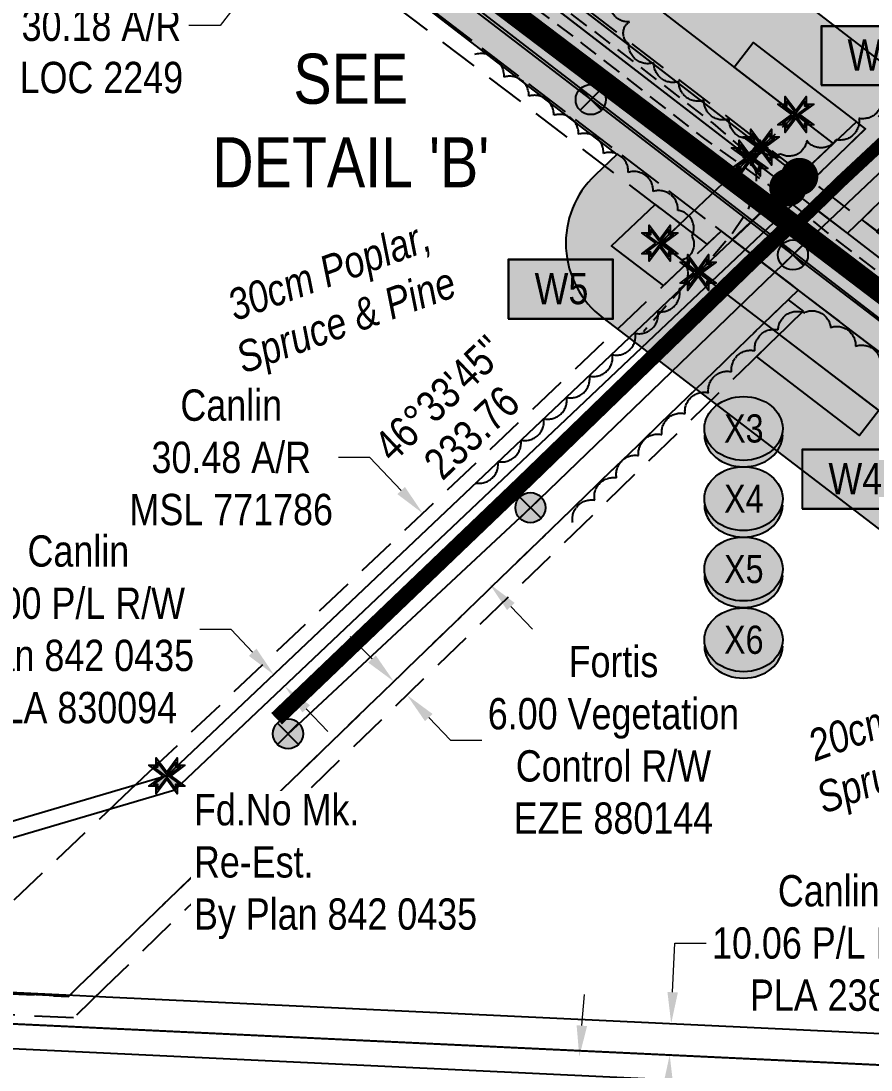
# Model space of a CAD drawing. Extents: x 626668 to 628700, y 5819173 to 5821810.
# Drawn here: x 627395.1 to 627666.5, y 5820151.7 to 5820486.7 of the extents above; entities that cross this region are included whole.
import ezdxf
from ezdxf.enums import TextEntityAlignment as Align

# ---------------------------------------------------------------- set-up
doc = ezdxf.new("R2010")
doc.units = 0
doc.header["$LTSCALE"] = 5
doc.header["$PDSIZE"] = 0.5
for name, pattern in [('0', [1, 1, 0]), ('foc-ACCESSROAD', [3.75, 2.5, -1.25]), ('foc-FLOWLINE', [3.75, 2.5, -1.25]), ('foc-TRAV', [1.875, 1.25, -0.625]), ('POWERLINE5', [7.799999999999997, 2.399999999999999, -0.6, 0.6, -0.6, 0.6, -0.6, 2.399999999999999]), ('UG_PIPE', [1.875, 1.25, -0.625])]:
    doc.linetypes.add(name, pattern=pattern)
doc.layers.get('Defpoints').update_dxf_attribs({"color": 9})
for name, color, linetype in [('AS-PIPE-UG', 44, 'UG_PIPE'), ('AS-POWER', 104, 'foc-POWER'), ('AS-POWER-EXISTING', 72, 'POWERLINE5'), ('AS-ROADS', 254, 'Continuous'), ('C-AR', 13, 'foc-ACCESSROAD'), ('C-RW', 13, 'Continuous'), ('C-WS', 13, 'foc-ACCESSROAD'), ('DETAIL-T', 7, 'Continuous'), ('F-EZE', 190, 'foc-FLOWLINE'), ('F-RW', 190, 'Continuous'), ('F-VCE', 190, 'foc-FLOWLINE'), ('L-BD', 7, 'Continuous'), ('L-MON', 1, 'Continuous'), ('P-BUFFER-H 30m', 51, 'Continuous'), ('P-CROSSINGS', 250, 'Continuous'), ('P-IOP3', 10, 'Continuous'), ('P-IOP3-H', 21, 'Continuous'), ('P-LTO', 14, 'Continuous'), ('P-PROPOSED', 10, 'Continuous'), ('P-PROPOSED-H', 21, 'Continuous'), ('P-TEMP-BLOCKS', 250, 'Continuous'), ('P-TEMP-H', 41, 'Continuous'), ('P-TEMP_WORKSPACE', 46, 'Continuous'), ('P-TRAV', 4, 'foc-TRAV'), ('T-BUSH', 110, '0'), ('T-BUSH-T', 110, 'Continuous')]:
    doc.layers.add(name, color=color, linetype=linetype)
for name, color, linetype, lineweight in [('C-AR-T', 13, 'Continuous', 9), ('C-RW-T', 13, 'Continuous', 9), ('F-AR-T', 190, 'Continuous', 9), ('F-RW-T', 190, 'Continuous', 9), ('F-VCE-T', 190, 'Continuous', 9)]:
    doc.layers.add(name, color=color, linetype=linetype, lineweight=lineweight)
doc.styles.add('80CG', font='ARIALN.TTF', dxfattribs={"height": 10})
doc.styles.add('80L', font='ARIALN.TTF', dxfattribs={"height": 10})
doc.styles.add('Crossing', font='ARIALN.TTF', dxfattribs={"height": 10})
doc.styles.add('foc-LtypeFont', font='ARIALN.TTF', dxfattribs={"height": 7.349999999999999})
doc.linetypes.add('foc-POWER', pattern='A,6,-1,["P",foc-LtypeFont,S=0.2,R=0,X=-0.625,Y=-0.75],-1.239999999999999,4', length=12.24)
doc.dimstyles.new('Compass 5 000', dxfattribs={"dimscale": 5, "dimtxt": 9, "dimasz": 2, "dimexe": 0.2, "dimexo": 0.0625, "dimgap": 0.5, "dimtad": 0, "dimtih": 1, "dimtoh": 1, "dimzin": 0, "dimdsep": 46, "dimtxsty": '80CG', "dimcen": 0.1, "dimse1": 1, "dimse2": 1, "dimclrd": 256, "dimclrt": 256, "dimaunit": 1, "dimadec": 4, "dimazin": 0, "dimtfac": 0.06, "dimtofl": 0, "dimtmove": 0, "dimatfit": 1, "dimfxl": 0.2, "dimtolj": 1, "dimtzin": 0, "dimlwd": -1, "dimarcsym": 0})

# ---------------------------------------------------------------- blocks, each defined once
blk = doc.blocks.new('fdia')
at = {"color": 255, "const_width": 1}
blk.add_lwpolyline([(-0.5, 0, 1), (0.5, 0, 1)], format="xyb", close=True, dxfattribs=at)
blk = doc.blocks.new('Fdiaa')
blk.add_blockref('fdia', (0, 0))
blk = doc.blocks.new('fdib')
at = {"color": 1, "const_width": 1.6}
blk.add_lwpolyline([(-0.3999999999996362, 0, 0.9999999999999998), (0.3999999999996362, 0, 1)], format="xyb", close=True, dxfattribs=at)
at = {"color": 1}
blk.add_circle((0, 0), 0.8, dxfattribs=at)
blk = doc.blocks.new('Fdibb')
blk.add_blockref('fdib', (0, 0))
blk = doc.blocks.new('fdicc')
for name in ['Fdibb', 'Fdiaa']:
    blk.add_blockref(name, (0, 0))
blk = doc.blocks.new('FDI')
blk.add_blockref('fdicc', (0, 0))
blk = doc.blocks.new('POWERPOLE')
h = blk.add_hatch(color=255)
edge = h.paths.add_edge_path()
edge.add_arc((0, 0), 0.9600000000000002, 0, 360)
at = {"linetype": 'Continuous'}
for p, q in [((0.678822509938982, -0.678822509938982), (-0.678822509938982, 0.678822509938982)), ((-0.678822509938982, -0.678822509938982), (0.678822509938982, 0.678822509938982))]:
    blk.add_line(p, q, dxfattribs=at)
blk.add_circle((0, 0), 0.9600000000000002, dxfattribs=at)
blk = doc.blocks.new('*D557')
at = {"layer": 'Defpoints', "color": 0, "transparency": 16777216}
for p in [(627512.9511103928, 5820274.682842037), (627517.1505896337, 5820270.34658221), (627518.3246228802, 5820271.4835824)]:
    blk.add_point(p, dxfattribs=at)
at = {"layer": 'F-VCE-T', "transparency": 16777216}
for p, q in [((627507.1682789968, 5820283.003297825), (627500.2114143544, 5820290.186753425)), ((627525.2814875226, 5820264.3001268), (627532.2383521651, 5820257.116671202)), ((627532.2383521651, 5820257.116671202), (627542.2383521656, 5820257.116671203))]:
    blk.add_line(p, q, dxfattribs=at)
for points in [[(627508.3655215972, 5820284.162775266), (627505.9710363969, 5820281.843820385), (627514.1251436393, 5820275.819842227)], [(627526.478730123, 5820265.459604241), (627524.0842449227, 5820263.14064936), (627518.3246228802, 5820271.4835824)]]:
    blk.add_solid(points, dxfattribs=at)
at = {"layer": 'F-VCE-T', "transparency": 16777216, "insert": (627584.2642730386, 5820257.116671202), "char_height": 10, "attachment_point": 5, "style": '80CG'}
blk.add_mtext('\\A1;Fortis\\P6.00 Vegetation \\PControl R/W\\PEZE 880144', dxfattribs=at)
blk = doc.blocks.new('*D562')
at = {"layer": 'C-AR-T', "transparency": 16777216}
for p, q in [((627510.4323140951, 5820552.963808889), (627516.5065323599, 5820560.907603478)), ((627479.9538849513, 5820513.104460743), (627458.6926344149, 5820485.299235509)), ((627458.6926344149, 5820485.299235509), (627448.6926344153, 5820485.299235508))]:
    blk.add_line(p, q, dxfattribs=at)
for points in [[(627509.1083483305, 5820553.9761786), (627511.7562798597, 5820551.951439178), (627504.3580958308, 5820545.020014299)], [(627478.6299191867, 5820514.116830453), (627481.2778507159, 5820512.092091032), (627486.0281032161, 5820521.048255332)]]:
    blk.add_solid(points, dxfattribs=at)
at = {"layer": 'Defpoints', "color": 0, "transparency": 16777216}
for p in [(627486.0281032161, 5820521.048255332), (627535.397515574, 5820521.285738669), (627517.0675229598, 5820497.313979702)]:
    blk.add_point(p, dxfattribs=at)
at = {"layer": 'C-AR-T', "transparency": 16777216, "insert": (627420.7492510593, 5820485.299235509), "char_height": 10, "attachment_point": 5, "style": '80CG'}
blk.add_mtext('\\A1;Canlin\\P30.18 A/R\\PLOC 2249', dxfattribs=at)
blk = doc.blocks.new('*D571')
at = {"layer": 'C-AR-T', "transparency": 16777216}
for p, q in [((627506.5011362601, 5820347.33046975), (627496.5011362596, 5820347.33046975)), ((627516.4815110192, 5820336.779351849), (627506.5011362601, 5820347.33046975)), ((627551.4951851801, 5820299.763366671), (627558.3670338439, 5820292.498540731))]:
    blk.add_line(p, q, dxfattribs=at)
for points in [[(627517.6923153428, 5820337.92465996), (627515.2707066955, 5820335.634043738), (627523.3533596834, 5820329.51452591)], [(627552.7059895038, 5820300.908674782), (627550.2843808564, 5820298.61805856), (627544.6233365159, 5820307.028192611)]]:
    blk.add_solid(points, dxfattribs=at)
at = {"layer": 'Defpoints', "color": 0, "transparency": 16777216}
for p in [(627599.2338718353, 5820401.290422589), (627620.5038486677, 5820378.804089291), (627523.3533596834, 5820329.51452591)]:
    blk.add_point(p, dxfattribs=at)
at = {"layer": 'C-AR-T', "transparency": 16777216, "insert": (627462.217370912, 5820347.33046975), "char_height": 10, "attachment_point": 5, "style": '80CG'}
blk.add_mtext('\\A1;Canlin\\P30.48 A/R\\PMSL 771786', dxfattribs=at)
blk = doc.blocks.new('*D579')
at = {"layer": 'C-RW-T', "transparency": 16777216}
for p, q in [((627603.1657336582, 5820176.568641628), (627603.9097312482, 5820192.244044186)), ((627603.9097312482, 5820192.244044186), (627613.9097312482, 5820192.244044186)), ((627601.7416796396, 5820146.565022923), (627601.2675859157, 5820136.576267487))]:
    blk.add_line(p, q, dxfattribs=at)
for points in [[(627601.5009410856, 5820176.647657249), (627604.8305262307, 5820176.489626007), (627602.6916399344, 5820166.579886193)], [(627600.0768870669, 5820146.644038544), (627603.4064722119, 5820146.486007302), (627602.2157733634, 5820156.553778358)]]:
    blk.add_solid(points, dxfattribs=at)
at = {"layer": 'Defpoints', "color": 0, "transparency": 16777216}
for p in [(627602.6916399344, 5820166.579886193), (627617.628477875, 5820165.870942906), (627617.1526113038, 5820155.84483507)]:
    blk.add_point(p, dxfattribs=at)
at = {"layer": 'C-RW-T', "transparency": 16777216, "insert": (627652.9956794063, 5820192.244044186), "char_height": 10, "attachment_point": 5, "style": '80CG'}
blk.add_mtext('\\A1;Canlin\\P10.06 P/L R/W\\PPLA 2386', dxfattribs=at)
blk = doc.blocks.new('*D586')
at = {"layer": 'Defpoints', "color": 0, "transparency": 16777216}
for p in [(627514.7493237986, 5820160.694175075), (627573.3542210241, 5820155.935194467), (627514.1028870221, 5820152.733570907)]:
    blk.add_point(p, dxfattribs=at)
at = {"layer": 'F-RW-T', "transparency": 16777216}
for p, q in [((627574.1636016811, 5820165.902385795), (627574.9729823384, 5820175.869577122)), ((627571.8984035903, 5820138.007398972), (627569.8905584579, 5820113.281608442)), ((627569.8905584579, 5820113.281608442), (627559.8905584579, 5820113.281608443))]:
    blk.add_line(p, q, dxfattribs=at)
for points in [[(627572.5024031267, 5820166.037282571), (627575.8248002357, 5820165.767489019), (627573.3542210241, 5820155.935194467)], [(627570.2372050358, 5820138.142295749), (627573.5596021448, 5820137.872502197), (627572.7077842475, 5820147.9745903)]]:
    blk.add_solid(points, dxfattribs=at)
at = {"layer": 'F-RW-T', "transparency": 16777216, "insert": (627521.1866021142, 5820113.281608442), "char_height": 10, "attachment_point": 5, "style": '80CG', "bg_fill": 3, "box_fill_scale": 1.1, "bg_fill_color": 256, "bg_fill_true_color": 13158600, "bg_fill_transparency": 0}
blk.add_mtext('\\A1;CNRL\\P8.00 P/L R/W\\PPlan 062 6762\\PPLA 053017', dxfattribs=at)
blk = doc.blocks.new('*D593')
at = {"layer": 'C-RW-T', "transparency": 16777216}
for p, q in [((627462.1701736432, 5820292.409660922), (627452.1701736427, 5820292.409660922)), ((627469.045999513, 5820285.148599113), (627462.1701736432, 5820292.409660922)), ((627486.1683893832, 5820267.066883035), (627493.0442152531, 5820259.805821226))]:
    blk.add_line(p, q, dxfattribs=at)
for points in [[(627470.2561764815, 5820286.294570092), (627467.8358225445, 5820284.002628135), (627475.9218253829, 5820277.887537303)], [(627487.3785663517, 5820268.212854014), (627484.9582124148, 5820265.920912057), (627479.2925635134, 5820274.327944845)]]:
    blk.add_solid(points, dxfattribs=at)
at = {"layer": 'Defpoints', "color": 0, "transparency": 16777216}
for p in [(627503.4979780712, 5820304.00063605), (627506.8687162017, 5820300.441043593), (627475.9218253829, 5820277.887537303)]:
    blk.add_point(p, dxfattribs=at)
at = {"layer": 'C-RW-T', "transparency": 16777216, "insert": (627413.4014151166, 5820292.409660922), "char_height": 10, "attachment_point": 5, "style": '80CG'}
blk.add_mtext('\\A1;Canlin\\P5.00 P/L R/W\\PPlan 842 0435\\PPLA 830094', dxfattribs=at)
blk = doc.blocks.new('TEMP')
h = blk.add_hatch(color=255)
h.dxf.hatch_style = 1
h.paths.add_polyline_path([(-1.152061661774314, -0.6656854195645793), (-0.6656854224511335, -0.6656854195645793), (-0.6656854224511335, -1.152061655686338), (-5.273248504522599e-10, -0.2514284436956583), (0.6656854183820542, -1.152061663420681), (0.6656854183820542, -0.6656854208922597), (1.152061656810019, -0.6656854053035203), (0.2514284429676993, 5.273251835191672e-10), (1.152061671303363, 0.6656854258011662), (0.6656854287749412, 0.6656854258011663), (0.6656854131859291, 1.15206166422904), (-5.274159997625816e-10, 0.2514284397220763), (-0.6656854269836914, 1.152061669657268), (-0.6656854269836914, 0.6656854303339061), (-1.152061663105632, 0.6656854303339061), (-0.2514284404497631, 5.273246284076549e-10)])
h.paths.add_polyline_path([(0.5656854229146121, 0.8485281473411305), (0.5656854319800914, 0.5656854258011663), (0.8485281444547581, 0.5656854258011663), (0.08318903393992505, -1.110223024625157e-16), (0.8485281399220184, -0.5656854150320215), (0.5656854183820542, -0.5656854240973189), (0.5656854183820542, -0.8485281365719858), (1.110223024625157e-16, -0.08318903609469996), (-0.5656854224511336, -0.848528132039064), (-0.5656854224511336, -0.5656854195645794), (-0.8485281349258003, -0.5656854195645796), (-0.08318903284889523, 0), (-0.8485281394583577, 0.5656854303339061), (-0.5656854269836913, 0.5656854303339061), (-0.5656854269836913, 0.8485281428085727), (0, 0.08318903069412065)], flags=16)
h = blk.add_hatch(color=1)
h.dxf.hatch_style = 1
h.paths.add_polyline_path([(-0.5656854269836913, 0.8485281428085727), (-0.5656854269836912, 0.5656854303339061), (-0.8485281394583575, 0.5656854303339061), (-0.08318903284889534, 0), (0, 0), (0, 0.08318903069412045)])
h = blk.add_hatch(color=1)
h.dxf.hatch_style = 1
h.paths.add_polyline_path([(0.8485281444547581, 0.5656854258011663), (0.5656854319800914, 0.5656854258011663), (0.5656854229146122, 0.8485281473411307), (0, 0.08318903069412048), (0, 0), (0.08318903393992513, -2.775557561562891e-17)])
h = blk.add_hatch(color=1)
h.dxf.hatch_style = 1
h.paths.add_polyline_path([(-2.775557561562891e-17, -0.08318903609469996), (-2.775557561562891e-17, 0), (-0.08318903284889545, 2.775557561562891e-17), (-0.8485281349258003, -0.5656854195645792), (-0.5656854224511336, -0.5656854195645793), (-0.5656854224511336, -0.8485281320390641)])
h = blk.add_hatch(color=1)
h.dxf.hatch_style = 1
h.paths.add_polyline_path([(0.08318903393992529, 0), (-2.775557561562891e-17, 2.775557561562891e-17), (-2.775557561562891e-17, -0.08318903609469991), (0.5656854183820543, -0.8485281365719857), (0.5656854183820543, -0.5656854240973189), (0.8485281399220186, -0.5656854150320214)])
at = {"color": 1}
for p, q in [((-0.0831890328488953, 0), (0.0831890339399252, 0)), ((0, 0.0831890306941205), (0, -0.08318903609469999))]:
    blk.add_line(p, q, dxfattribs=at)
at = {"color": 255, "flags": 128}
blk.add_lwpolyline([(-0.251428440449763, 5.27325e-10), (-1.152061663105632, 0.6656854303339061), (-0.6656854269836914, 0.6656854303339061), (-0.6656854269836914, 1.152061669657268), (-5.274159999999999e-10, 0.2514284397220763), (0.6656854131859291, 1.15206166422904), (0.6656854287749412, 0.6656854258011663), (1.152061671303363, 0.6656854258011663), (0.2514284429676991, 5.27325e-10), (1.152061656810019, -0.6656854053035204), (0.6656854183820542, -0.6656854208922596), (0.6656854183820542, -1.152061663420681), (-5.27325e-10, -0.2514284436956586), (-0.6656854224511335, -1.152061655686338), (-0.6656854224511335, -0.6656854195645793), (-1.152061661774314, -0.6656854195645793)], close=True, dxfattribs=at)
at = {"color": 1, "flags": 128}
blk.add_lwpolyline([(-0.0831890328488953, 0), (-0.8485281394583578, 0.5656854303339061), (-0.5656854269836913, 0.5656854303339061), (-0.5656854269836913, 0.8485281428085727), (0, 0.0831890306941205), (0.5656854229146121, 0.8485281473411305), (0.5656854319800914, 0.5656854258011663), (0.8485281444547581, 0.5656854258011663), (0.0831890339399252, 0), (0.8485281399220184, -0.5656854150320214), (0.5656854183820542, -0.5656854240973189), (0.5656854183820542, -0.8485281365719856), (0, -0.08318903609469999), (-0.5656854224511335, -0.848528132039064), (-0.5656854224511335, -0.5656854195645792), (-0.8485281349258001, -0.5656854195645792)], close=True, dxfattribs=at)
blk = doc.blocks.new('Temporary Area')
h = blk.add_hatch(color=191)
h.dxf.hatch_style = 1
h.paths.add_polyline_path([(-16.82711371331243, -9.436567862801894), (16.33187767662457, -9.436567862801894), (16.33187767662457, 9.053714016554295), (-16.82711371331243, 9.053714016554295)])
at = {"color": 250}
for points in [[(-17.02711371331247, -9.636567862801712), (16.53187767662462, -9.636567862801712), (16.53187767662462, 9.253714016554113), (-17.02711371331247, 9.253714016554113)], [(-16.92711371331245, -9.536567862801803), (16.43187767662459, -9.536567862801803), (16.43187767662459, 9.153714016554204), (-16.92711371331245, 9.153714016554204)]]:
    blk.add_lwpolyline(points, close=True, dxfattribs=at)
at = {"color": 250, "style": '80L'}
blk.add_attdef('TEMPORARY', text='', height=9, dxfattribs=at).set_placement((0.001048257894581184, -0.1484938545327168), align=Align.MIDDLE_CENTER)
blk = doc.blocks.new('xing2')
h = blk.add_hatch(color=50)
h.dxf.hatch_style = 1
edge = h.paths.add_edge_path()
edge.add_ellipse((0, 0), major_axis=(-12.5, 0), ratio=0.8162973455633619, start_angle=0, end_angle=360)
h = blk.add_hatch(color=250)
h.dxf.hatch_style = 1
edge = h.paths.add_edge_path()
edge.add_ellipse((0, -2.047489049626165), major_axis=(-12.5, 0), ratio=0.8162973455633619, start_angle=0, end_angle=180)
edge.add_line((12.5, -2.047489049626165), (12.5, 0))
edge.add_ellipse((0, 0), major_axis=(-12.5, 0), ratio=0.8162973455633619, start_angle=0, end_angle=180, ccw=False)
edge.add_line((-12.5, 0), (-12.5, -2.047489049626165))
at = {"color": 250}
blk.add_ellipse((0, 0), major_axis=(-12.5, 0), ratio=0.8162973455633619, dxfattribs=at)
blk.add_ellipse((0, -2.047489049626165), major_axis=(-12.5, 0), ratio=0.8162973455633619, start_param=0, end_param=3.141592653589793, dxfattribs=at)
at = {"color": 250, "style": 'Crossing'}
blk.add_attdef('CROSSING', text='', height=9, dxfattribs=at).set_placement((0.08916442567715421, 0.0199513138486509), align=Align.MIDDLE_CENTER)
at = {"color": 250, "style": 'Crossing', "flags": 1}
for tag, p in [('OWNER', (0.08916442567715421, -12.49201765665748)), ('DESCRIPTION', (0.08916442567715421, -25.770021277247)), ('LOCATION', (0.08916442567715421, -39.30337514164421)), ('DWG_REF', (0.08916442567715421, -52.83672900604233))]:
    blk.add_attdef(tag, text='', height=9, dxfattribs=at).set_placement(p, align=Align.MIDDLE_CENTER)

msp = doc.modelspace()

# ---------------------------------------------------------------- hatches: boundary and pattern name
at = {"layer": 'P-BUFFER-H 30m'}
h = msp.add_hatch(color=256, dxfattribs=at)
h.dxf.hatch_style = 1
h.paths.add_polyline_path([(627128.0032902657, 5820891.05141531, 0.1409648516466431), (627112.5834238435, 5820897.145095237, 0.01366871947129856), (627111.973022693, 5820898.666571671), (627118.1273719196, 5820905.176938658, 0.4142135623883306), (627116.9356206821, 5820947.571428197), (627063.5533572999, 5820998.034496099), (627065.3909583796, 5821000.783809302, 0.2442639164139238), (627089.6246475263, 5821014.100219837), (627097.9540247208, 5821026.562155645, 0.4142135623672493), (627089.6859511598, 5821068.159655253), (627066.6255649301, 5821083.57288303, 0.4142135623606322), (627025.0280653214, 5821075.304809471), (626980.1129904498, 5821008.105453894, 0.3657917471955843), (626984.4444078853, 5820969.647620481), (627032.7464134011, 5820923.986997836), (627025.9004951469, 5820916.745055826, 0.4440738071453144), (627029.3913399838, 5820872.386935706), (627042.4342414126, 5820862.338643487, 0.1409712705368011), (627057.8548593293, 5820856.244891006, 0.1409712705668785), (627067.6805531746, 5820842.888805623), (627585.3411981487, 5820444.081419105), (627578.4230036817, 5820437.530738926, 0.4618513909801105), (627580.8261879799, 5820391.93174236), (627839.2596914902, 5820194.320702761), (627873.1927154964, 5819916.322044532), (627828.0690837635, 5819854.093847197, 0.4142135623724909), (627834.7423693651, 5819812.210911849), (627846.8814246025, 5819803.408499412, 0.4142135623730219), (627888.764359951, 5819810.081785014), (627944.2605088637, 5819886.614306293, 0.1894321830046483), (627949.7507309737, 5819907.852708216), (627911.3822535239, 5820222.189127145, 0.2018055675153278), (627899.8300600394, 5820242.378412714), (627668.3160107204, 5820419.405506126), (627675.0938609932, 5820425.823297598, 0.4607535870139058), (627672.7768131455, 5820471.356182514)])
h.paths.add_polyline_path([(627654.4745375931, 5820447.599431544), (627622.1280499721, 5820416.9712819), (627881.6139209389, 5820218.555550097), (627919.9823983886, 5819904.21913117), (627864.4862494762, 5819827.686609887), (627852.3471942387, 5819836.489022324), (627904.3889194715, 5819908.257685949), (627867.4992102302, 5820210.479193524), (627599.0423270806, 5820415.754604979), (627631.4355849477, 5820446.427040295), (627085.9828287263, 5820866.645556593), (627109.7010147142, 5820867.29466434)], flags=16)
h.paths.add_polyline_path([(627084.4557162954, 5820886.74372152), (627060.7365169642, 5820886.095394459), (627047.6936155338, 5820896.143686677), (627075.140902939, 5820925.178749075), (627005.0457770339, 5820991.440740868), (627049.9608519059, 5821058.640096446), (627073.0212381358, 5821043.226868669), (627064.6918609411, 5821030.764932861), (627054.0934105195, 5821037.848783443), (627024.545669203, 5820993.641149794), (627096.3342515327, 5820925.778307808), (627069.9780021445, 5820897.897397969)], flags=16)
at = {"layer": 'P-IOP3-H'}
h = msp.add_hatch(color=256, dxfattribs=at)
h.dxf.hatch_style = 1
h.paths.add_polyline_path([(627622.1280499721, 5820416.971281902), (627654.4745375931, 5820447.599431546), (627109.7010147142, 5820867.294664342), (627085.9828287263, 5820866.645556595), (627631.4355849477, 5820446.427040297), (627599.0423270806, 5820415.754604981), (627770.2082778002, 5820284.872652733), (627769.7075834315, 5820304.124670942)])
at = {"layer": 'P-PROPOSED-H'}
h = msp.add_hatch(color=256, dxfattribs=at)
h.dxf.hatch_style = 1
h.paths.add_polyline_path([(627109.7010147142, 5820867.29466434), (627085.9828287263, 5820866.645556593), (627631.4355849477, 5820446.427040295), (627599.0423270806, 5820415.754604979), (627770.2082778002, 5820284.872652731), (627769.7075834316, 5820304.12467094), (627622.1280499721, 5820416.9712819), (627654.4745375931, 5820447.599431544)])
at = {"layer": 'P-TEMP-H'}
h = msp.add_hatch(color=256, dxfattribs=at)
h.dxf.hatch_style = 1
h.paths.add_polyline_path([(627654.4745375931, 5820447.599431538), (627622.7988696329, 5820472.002465608), (627628.8996281503, 5820479.921382598), (627661.8227617983, 5820454.557297045)])
h = msp.add_hatch(color=256, dxfattribs=at)
h.dxf.hatch_style = 1
h.paths.add_polyline_path([(627647.4162496026, 5820435.626115487), (627664.7390484731, 5820452.310580636), (627661.8227617979, 5820454.557297049), (627644.325524198, 5820437.989562781)])
h = msp.add_hatch(color=256, dxfattribs=at)
h.dxf.hatch_style = 1
h.paths.add_polyline_path([(627605.6501782695, 5820422.011428201), (627599.0423270806, 5820415.754604976), (627607.6040831208, 5820409.20786282), (627600.2474465339, 5820402.249169834), (627583.6463401635, 5820414.943196901), (627597.606382489, 5820428.161641832)])
h = msp.add_hatch(color=256, dxfattribs=at)
h.dxf.hatch_style = 1
h.paths.add_polyline_path([(627637.1816171851, 5820386.591417289), (627668.9454340093, 5820362.303231821), (627662.8733876416, 5820354.362277615), (627629.9206988729, 5820379.559533377)])

# ---------------------------------------------------------------- linework, layer by layer
at = {"layer": 'AS-PIPE-UG', "flags": 128}
for points in [[(627042.099, 5820893.453), (627045.5559999988, 5820890.403), (627076.277, 5820867.771), (627139.71, 5820819.731), (627201.29, 5820772.512), (627263.903, 5820725.151), (627308.485, 5820689.181), (627342.1709999988, 5820662.79), (627370.4709999989, 5820641.565), (627418.8649999988, 5820603.743), (627472.861, 5820562.946), (627521.621, 5820525.656), (627577.632, 5820483.758), (627615.978, 5820454.116), (627625.102, 5820446.251), (627628.742, 5820441.336), (627629.866, 5820438.09), (627629.8449999988, 5820434.294), (627627.236, 5820426.449), (627622.181, 5820418.757), (627613.743, 5820408.864), (627607.215, 5820402.637), (627593.819, 5820387.464)], [(627719.801, 5820367.36500001), (627672.9289999988, 5820403.443), (627652.8849999991, 5820418.857), (627640.944, 5820428.7), (627632.464, 5820435.44), (627613.0049999988, 5820449.413), (627574.0679999988, 5820479.801), (627518.043, 5820522.12), (627469.892, 5820558.903), (627415.999, 5820600.04700001), (627368.587, 5820637.686), (627340.646, 5820660.391), (627307.596, 5820685.694), (627262.241, 5820721.52), (627198.2049999988, 5820769.705), (627137.818, 5820815.065), (627074.825, 5820864.098), (627041.946, 5820888.477000009)]]:
    msp.add_lwpolyline(points, dxfattribs=at)
at = {"layer": 'AS-POWER', "flags": 128}
for points in [[(626983.205, 5820916.381), (627022.944, 5820886.028), (627102.097, 5820825.421), (627181.769, 5820764.732), (627260.845, 5820704.384), (627339.973, 5820643.446), (627418.8469999996, 5820582.931), (627497.709, 5820522.43), (627576.999, 5820461.631), (627641.5709999988, 5820412.048), (627727.518, 5820346.333)], [(627480.3479999988, 5820259.129), (627557.7419999988, 5820331.317), (627641.5709999988, 5820412.048), (627713.952, 5820480.477), (627786.5549999989, 5820549.233)]]:
    msp.add_lwpolyline(points, dxfattribs=at)
at = {"layer": 'AS-ROADS', "flags": 128}
for points, const_width in [([(628032.521, 5819697.714), (627978.807, 5819758.65), (627952.664, 5819799.978), (627942.651, 5819844.187), (627927.287, 5819983.701), (627907.86, 5820134.02), (627899.164, 5820192.162), (627885.856, 5820226.28600001), (627869.912, 5820245.561), (627846.076, 5820265.242), (627736.147, 5820349.622), (627642.6259999989, 5820420.759), (627501.539, 5820527.534), (627343.7109999988, 5820648.558), (627187.5419999989, 5820767.917), (627027.204, 5820890.282), (627007.895, 5820900.413), (626988.2349999988, 5820897.333), (626977.156, 5820889.792), (626908.447, 5820817.072)], 6.997497080000025), ([(627782.813, 5820552.98), (627656.928, 5820435.516), (627642.3579999988, 5820421.358000009)], 3.998569760000013), ([(627476.6979999988, 5820263.912), (627554.979, 5820338.838), (627628.122, 5820409.695), (627641.041, 5820421.95)], 4.998212200000019)]:
    msp.add_lwpolyline(points, dxfattribs=dict(at, const_width=const_width))
at = {"layer": 'C-AR', "flags": 128}
msp.add_lwpolyline([(627658.939825091, 5820418.946205048), (627642.9147990961, 5820431.290540472), (628112.9188999989, 5820883.975299999), (628103.6153961349, 5820894.483733067), (628129.7271136865, 5820895.197455859), (628140.6613999996, 5820882.854499999), (627658.939825091, 5820418.946205048), (627658.939825091, 5820418.946205048)], close=True, dxfattribs=at)
at = {"layer": 'C-AR'}
for points in [[(627035.8173767414, 5820865.330330298), (627881.9054972705, 5820218.335073573), (627934.672999999, 5819786.028000008), (627983.4690361134, 5819733.610509931)], [(627083.7508138624, 5820866.65552537), (627910.3147865456, 5820234.590192318), (627963.4328110251, 5819799.411407482), (628021.2519108003, 5819737.301196693)]]:
    msp.add_lwpolyline(points, dxfattribs=at)
at = {"layer": 'C-RW'}
for points in [[(627958.1702, 5819729.284700001), (627953.4338999991, 5819766.559700001), (627912.9587000008, 5820085.119200001), (627906.7282000002, 5820133.0825), (627904.7844000006, 5820148.239300007), (627900.1422999998, 5820184.463400001), (627899.7864000001, 5820187.238600001), (627898.5830999999, 5820196.631200002), (627898.1788000003, 5820199.785600002), (627897.3894000001, 5820205.9464), (627895.9547999998, 5820217.140900001), (627053.792499999, 5820865.758400001)], [(627077.8839999991, 5820866.408), (627898.0008293014, 5820234.792505092), (627898.0008293014, 5820234.792505092), (627898.0859000006, 5820234.727), (627911.9529000003, 5820248.3761), (627962.4506000006, 5820298.0798), (627973.1708, 5820287.2556), (627912.5222999998, 5820227.5777), (627910.259, 5820225.351), (627911.0246000005, 5820219.380500007), (627912.3433000003, 5820209.092800001), (627913.4226000006, 5820200.6734), (627913.903299999, 5820196.925100008), (627920.2566000003, 5820147.362400001), (627920.3336, 5820146.762000001), (627922.1985999993, 5820132.2105), (627922.3042000005, 5820131.569900008), (627928.2630999996, 5820085.526000001), (627964.69, 5819798.8013), (627971.2171999994, 5819747.4246), (627973.5002, 5819729.4548)], [(627369.1822455705, 5820177.662450963), (627413.8195818032, 5820175.544089589), (627422.1238863295, 5820175.150126954), (627773.2369631955, 5820158.485337475), (627773.8397530188, 5820158.45654752), (627852.0659777632, 5820154.742442516), (627884.7677755762, 5820184.356317009), (627898.2766654105, 5820196.590351352), (627912.032069294, 5820209.047607851), (627931.2625641682, 5820226.462035935), (627939.5594712711, 5820226.689456647), (627946.7200745732, 5820226.885788186), (627913.5915255556, 5820196.884148903), (627899.8353219521, 5820184.426792429), (627886.326732012, 5820172.193657774), (627862.9650775553, 5820151.03673459), (627855.7405965262, 5820144.494415721), (627773.5005712828, 5820148.398254559), (627412.2081436651, 5820165.546775362), (627391.831148544, 5820166.513938137)]]:
    msp.add_lwpolyline(points, dxfattribs=at)
at = {"layer": 'C-RW', "flags": 128}
msp.add_lwpolyline([(627078.07318656, 5820866.452147361), (627639.9868878969, 5820433.552067247), (627441.6160269936, 5820245.719234123), (627302.656, 5820204.665), (627267.4384999996, 5820245.676100001), (627206.6118999993, 5820221.062500002), (627208.4621999994, 5820216.422700001), (627265.9750999988, 5820239.7109), (627301.0052668981, 5820198.965526709), (627304.0721563261, 5820199.871605956), (627444.1819933039, 5820241.265538979), (627647.6692856974, 5820433.943004112), (627086.0109794828, 5820866.646327016)], dxfattribs=at)
at = {"layer": 'C-WS'}
msp.add_lwpolyline([(627392.8989000004, 5820206.1186), (627427.9563999996, 5820239.278200001), (627435.9386999988, 5820246.828400001), (627611.0718, 5820412.488), (627618.6429905744, 5820419.649320844), (627643.2546530424, 5820400.82902483), (627643.2546530424, 5820400.82902483), (627413.4636000004, 5820178.3695), (627410.2487999991, 5820175.257999999), (627349.3131999987, 5820177.933900001)], dxfattribs=at)
at = {"layer": 'F-EZE'}
for points in [[(627763.8063000003, 5820513.533500001), (627668.3226484662, 5820419.602095635), (627663.5221484668, 5820423.347195636), (627763.5946000004, 5820521.645099999), (628140.6610000003, 5820882.854499999), (628129.7271136865, 5820895.197455859), (628137.5655832491, 5820895.411708115), (628148.9885, 5820882.5189), (627763.8063000003, 5820513.533500001)], [(627421.770799999, 5820177.975400001), (627411.8515999987, 5820168.3687), (627391.4675000003, 5820169.336200001), (627368.3413999992, 5820170.4343), (627349.006, 5820171.319399999), (627329.0266999992, 5820172.236), (627290.3379999994, 5820173.996099999), (627274.752699999, 5820174.738399999), (627265.6716999998, 5820175.1393), (627272.6588000003, 5820181.299799999), (627276.9813999999, 5820181.1098), (627292.6440999991, 5820180.4219), (627329.3331000004, 5820178.810900001), (627349.3131999987, 5820177.933900001), (627410.2487999991, 5820175.257999999), (627413.4636000004, 5820178.3695), (627640.0662000002, 5820397.742300003), (627644.8726000004, 5820394.039799999), (627421.770799999, 5820177.975400001)]]:
    msp.add_lwpolyline(points, close=True, dxfattribs=at)
at = {"layer": 'F-RW'}
for points in [[(627392.0782143149, 5820166.527832964), (627412.4552094362, 5820165.560670177), (627412.4552094362, 5820165.560670177), (627773.7476370528, 5820148.412149386), (627855.9876622992, 5820144.508310537), (627856.4814901145, 5820151.487876967), (627863.2121433273, 5820151.050629416), (627889.5042760087, 5820149.344024462), (627904.7228697189, 5820148.229213179), (627920.1896768843, 5820147.352618808), (628167.3764898792, 5820131.180957412)], [(628168.7383150507, 5820116.071625607), (627922.1309999992, 5820132.206000009), (627906.6659922079, 5820133.077696065), (627891.4581947328, 5820134.197105761), (627855.6043959326, 5820136.525393962), (627773.9570640322, 5820140.400042989), (627392.2980376696, 5820158.51482687)]]:
    msp.add_lwpolyline(points, dxfattribs=at)
at = {"layer": 'F-VCE'}
msp.add_lwpolyline([(627618.6400862624, 5820419.646573757), (627614.2160531462, 5820415.462037616), (627333.0754025169, 5820630.419640821), (627320.7897564227, 5820639.815745376), (627122.306198513, 5820791.591258539), (627106.1881327761, 5820803.917624407), (627102.7930068912, 5820806.51471644), (627031.832496501, 5820860.799852138), (627026.2895681228, 5820865.042617132), (627035.8173767414, 5820865.330330298), (627036.8368086689, 5820864.52856549), (627109.835726983, 5820808.687498956), (627129.3458166562, 5820793.764630892), (627320.1934123496, 5820647.795634661), (627323.2277967219, 5820645.485362437), (627325.9405930969, 5820643.445638193), (627329.4870057912, 5820640.761241282), (627335.5294838501, 5820636.137810692), (627618.6400862624, 5820419.646573757)], close=True, dxfattribs=at)
at = {"layer": 'L-BD', "flags": 128}
msp.add_lwpolyline([(627013.6355235386, 5820901.172754548), (627879.3489885886, 5820239.279721892), (627890.6110119666, 5820220.192913037), (627900.9808742208, 5820179.586322007), (627941.7052444099, 5819858.939045302)], dxfattribs=at)
at = {"layer": 'P-BUFFER-H 30m', "flags": 128}
msp.add_lwpolyline([(627057.8548593293, 5820856.244891013, 0.1409712705637303), (627067.6805531742, 5820842.888805629), (627585.3411981487, 5820444.081419111), (627578.4230036819, 5820437.530738931, 0.4618513909841621), (627580.82618798, 5820391.931742366), (627839.2596914902, 5820194.320702768), (627873.1927154964, 5819916.322044537), (627828.0690837635, 5819854.093847203, 0.4142135623707405), (627834.742369365, 5819812.210911858), (627846.8814246025, 5819803.408499418, 0.4142135623739153), (627888.764359951, 5819810.081785023), (627944.2605088637, 5819886.6143063, 0.1894321830035109), (627949.7507309737, 5819907.852708221), (627911.3822535239, 5820222.189127152, 0.2018055675111692), (627899.8300600394, 5820242.378412721), (627668.3160107204, 5820419.405506132), (627675.0938609934, 5820425.823297608, 0.460753587009783), (627672.7768131455, 5820471.35618252), (627128.0032902661, 5820891.051415317, 0.140964851650667), (627112.5834238436, 5820897.145095242, 0.140964851650667)], format="xyb", dxfattribs=at)
at = {"layer": 'P-IOP3', "flags": 128}
msp.add_lwpolyline([(627622.1280499721, 5820416.971281907), (627654.4745375931, 5820447.599431553), (627109.7010147142, 5820867.294664347), (627085.9828287263, 5820866.6455566), (627631.4355849477, 5820446.4270403), (627599.0423270806, 5820415.754604985), (627770.2082778002, 5820284.872652737), (627769.7075834315, 5820304.124670947)], close=True, dxfattribs=at)
at = {"layer": 'P-LTO', "flags": 128}
msp.add_lwpolyline([(627085.9828287263, 5820866.6455566), (627631.4355849477, 5820446.4270403), (627599.0423270806, 5820415.754604985), (627867.4992102302, 5820210.479193531), (627904.3889194715, 5819908.257685956), (627852.3471942387, 5819836.489022329), (627864.4862494762, 5819827.686609893), (627919.9823983886, 5819904.219131173), (627881.6139209389, 5820218.555550106), (627622.1280499721, 5820416.971281907), (627654.4745375931, 5820447.599431553), (627109.7010147142, 5820867.294664347)], close=True, dxfattribs=at)
at = {"layer": 'P-PROPOSED', "flags": 128}
msp.add_lwpolyline([(627085.9828287263, 5820866.6455566), (627631.4355849477, 5820446.4270403), (627599.0423270806, 5820415.754604985), (627867.4992102302, 5820210.479193531), (627904.3889194715, 5819908.257685956), (627852.3471942387, 5819836.489022329), (627864.4862494762, 5819827.686609893), (627919.9823983886, 5819904.219131173), (627881.6139209389, 5820218.555550106), (627622.1280499721, 5820416.971281907), (627654.4745375931, 5820447.599431553), (627109.7010147142, 5820867.294664347)], close=True, dxfattribs=at)
at = {"layer": 'P-TEMP_WORKSPACE', "flags": 128}
for points in [[(627654.4745375931, 5820447.599431553), (627622.7988696329, 5820472.002465622), (627628.8996281503, 5820479.921382608), (627661.8227617983, 5820454.557297056)], [(627605.6501782695, 5820422.011428211), (627599.0423270806, 5820415.754604985), (627607.6040831208, 5820409.207862829), (627600.2474465339, 5820402.249169844), (627583.6463401635, 5820414.94319691), (627597.606382489, 5820428.161641845)], [(627637.1816171851, 5820386.5914173), (627668.9454340093, 5820362.303231832), (627662.8733876416, 5820354.362277625), (627629.9206988729, 5820379.559533387)]]:
    msp.add_lwpolyline(points, close=True, dxfattribs=at)
msp.add_lwpolyline([(627647.4162496026, 5820435.626115493), (627664.7390484731, 5820452.310580643), (627661.8227617979, 5820454.557297056), (627644.325524198, 5820437.98956279), (627647.4162496026, 5820435.626115493)], dxfattribs=at)
at = {"layer": 'P-TRAV'}
msp.add_line((627631.4355849477, 5820446.4270403), (627642.4539801092, 5820456.86010678), dxfattribs=at)
at = {"layer": 'T-BUSH', "flags": 128}
for points in [[(627721.572623345, 5820506.691139426, -0.52056705), (627714.3121585933, 5820499.819883909, -0.52056705), (627707.0516938417, 5820492.948628393, -0.52056705), (627699.7912290901, 5820486.077372876, -0.52056705), (627692.5307643375, 5820479.20611736, -0.52056705), (627685.2702995868, 5820472.334861843, -0.52056705), (627678.0098348351, 5820465.463606326, -0.52056705), (627669.947384034, 5820462.483594708, -0.52056705), (627662.6526080853, 5820455.648776148, -0.52056705), (627655.3578321366, 5820448.813957596, -0.52056705), (627645.994298734, 5820448.531568471, -0.52056705), (627637.5587783658, 5820444.250538518, -0.52056705), (627629.1764318338, 5820449.459827342, -0.52056705), (627621.1707563701, 5820455.446283827, -0.52056705), (627613.1650809074, 5820461.432740298, -0.52056705), (627605.1594054446, 5820467.419196777, -0.52056705), (627597.153729982, 5820473.405653256, -0.52056705), (627589.14805452, 5820479.392109734, -0.52056705), (627589.3341527926, 5820486.457222926, -0.52056705), (627583.3703827772, 5820493.973133654, -0.52056705), (627574.3542367758, 5820495.060204646, -0.52056705), (627565.8729025223, 5820496.953403775, -0.52056705), (627557.8480333537, 5820502.914106384, -0.52056705), (627549.8231641842, 5820508.874808993, -0.52056705), (627541.7982950148, 5820514.835511602, -0.52056705), (627533.7734258453, 5820520.796214213, -0.52056705), (627525.748556676, 5820526.756916822, -0.52056705), (627517.8303577228, 5820532.856569218, -0.52056705), (627509.9986014521, 5820539.068822796, -0.52056705), (627502.1668451814, 5820545.281076372, -0.52056705), (627494.3350889107, 5820551.493329948, -0.52056705), (627486.5033326399, 5820557.705583532, -0.52056705), (627478.6715763692, 5820563.917837102, -0.52056705), (627470.8398200986, 5820570.130090678, -0.52056705), (627463.0080638278, 5820576.342344255, -0.52056705), (627455.1763075572, 5820582.554597831, -0.52056705), (627447.3445512863, 5820588.766851408, -0.52056705), (627439.5741680957, 5820595.055490972, -0.52056705), (627435.983853704, 5820602.733262906, -0.52056705), (627427.5959137421, 5820608.171181986, -0.52056705), (627419.5097233001, 5820614.036106874, -0.52056705), (627411.583223898, 5820620.127010585, -0.52056705), (627403.6567244949, 5820626.217914295, -0.52056705), (627395.7302250937, 5820632.308818006, -0.52056705), (627387.8037256914, 5820638.399721724, -0.52056705), (627379.8772262892, 5820644.490625427, -0.52056705), (627371.5550893614, 5820650.025487726, -0.52056705), (627363.2008892704, 5820655.515099882, -0.52056705), (627354.8466891785, 5820661.004712038, -0.52056705), (627348.6591065569, 5820667.745083692, -0.52056705), (627352.9193588902, 5820676.788244138, -0.52056705), (627357.1796112234, 5820685.831404582, -0.52056705), (627359.0206947167, 5820695.620920463, -0.52056705), (627360.1525330928, 5820705.531278971, -0.52056705), (627360.1592768, 5820715.527701095, -0.52056705), (627360.1660205072, 5820725.524123221, -0.52056705), (627360.0325556279, 5820735.518904245, -0.52056705), (627359.7912912732, 5820745.512416756, -0.52056705), (627359.5500269186, 5820755.505929266, -0.52056705), (627359.3087625639, 5820765.499441776, -0.52056705), (627359.1690537531, 5820771.286379307, -0.52056705)], [(627540.0880536998, 5820339.251639689, 0.52056705), (627547.3968526644, 5820346.071460689, 0.52056705), (627554.705651629, 5820352.89128169, 0.52056705), (627562.0144505935, 5820359.711102691, 0.52056705), (627569.3232495581, 5820366.530923692, 0.52056705), (627576.6320485227, 5820373.350744693, 0.52056705), (627583.9408474873, 5820380.170565693, 0.52056705), (627591.2496464519, 5820386.990386694, 0.52056705), (627598.4651814994, 5820393.903812451, 0.52056705), (627605.3116188825, 5820401.18768477, 0.52056705), (627606.0369463565, 5820410.505006941, 0.52056705), (627609.3495070178, 5820418.024420271, 0.52056705), (627604.8617314115, 5820426.221019832, 0.52056705), (627596.9286347982, 5820432.303328507, 0.52056705), (627588.9955381837, 5820438.385637187, 0.52056705), (627581.0624415685, 5820444.467945869, 0.52056705), (627573.129344955, 5820450.55025455, 0.52056705), (627565.1962483407, 5820456.632563231, 0.52056705), (627557.2631517262, 5820462.714871911, 0.52056705), (627549.330055111, 5820468.797180593, 0.52056705), (627539.9393073948, 5820475.997071018, 0.52056705)], [(627571.2757397807, 5820326.57889496, -0.52056705), (627578.2627565827, 5820333.728027564, -0.52056705), (627585.2497733838, 5820340.877160169, -0.52056705), (627592.2986509006, 5820347.961883915, -0.52056705), (627599.7238470153, 5820354.654787875, -0.52056705), (627607.1490431309, 5820361.347691836, -0.52056705), (627614.5742392467, 5820368.040595797, -0.52056705), (627621.9994353623, 5820374.733499758, -0.52056705), (627629.424631478, 5820381.426403718, -0.52056705), (627636.8498275937, 5820388.119307679, -0.52056705), (627645.0914706497, 5820393.591414337, -0.52056705), (627653.5881077638, 5820388.907679631, -0.52056705), (627661.5996156213, 5820382.929030734, -0.52056705), (627669.6111234786, 5820376.950381837, -0.52056705), (627677.622631336, 5820370.971732941, -0.52056705), (627685.590192529, 5820364.935182637, -0.52056705), (627693.5034440905, 5820358.827077325, -0.52056705), (627701.4166956511, 5820352.718972011, -0.52056705), (627709.3299472126, 5820346.610866699, -0.52056705), (627717.2431987742, 5820340.502761394, -0.52056705), (627725.1564503356, 5820334.394656074, -0.52056705), (627733.2447908523, 5820328.529254111, -0.52056705), (627741.5396434171, 5820322.950372349, -0.52056705), (627749.8344959819, 5820317.371490587, -0.52056705), (627758.1293485467, 5820311.792608833, -0.52056705), (627766.4620738481, 5820306.270609058, -0.52056705), (627774.8086869818, 5820300.769468268, -0.52056705), (627782.3657564233, 5820294.246363363, -0.52056705), (627788.6948907744, 5820286.537063814, -0.52056705), (627788.7739168229, 5820276.60222964, -0.52056705), (627790.0766489793, 5820266.691054648, -0.52056705), (627789.3805331186, 5820256.763742328, -0.52056705), (627790.06129163, 5820246.986421365, -0.52056705), (627792.3759673539, 5820237.291436841, -0.52056705), (627790.0499849613, 5820227.569384244, -0.52056705), (627788.7024599838, 5820217.828456098, -0.52056705), (627791.5486862768, 5820208.258656373, -0.52056705), (627795.5679795983, 5820199.137860766, -0.52056705), (627800.7252675636, 5820190.574515529, -0.52056705), (627808.4883313744, 5820184.836402847, -0.52056705), (627817.9477180382, 5820181.767222038, -0.52056705), (627827.1814048399, 5820183.01810805, -0.52056705), (627835.2276861711, 5820188.865612783, -0.52056705), (627833.0734394772, 5820198.390772748, -0.52056705), (627840.340837983, 5820202.498602767, -0.52056705), (627848.1421937395, 5820208.305418883, -0.52056705), (627857.3401500763, 5820211.72852427, -0.52056705), (627864.4661606583, 5820207.364218609, -0.52056705), (627868.880980019, 5820198.39550238, -0.52056705), (627873.2957993787, 5820189.426786152, -0.52056705), (627877.7242701985, 5820180.464999361, -0.52056705), (627882.3625866033, 5820171.609801928, -0.52056705), (627884.9979680073, 5820162.295838884, -0.52056705), (627875.0863294865, 5820161.855132093, -0.52056705), (627865.4820691423, 5820164.627619064, -0.52056705), (627856.2103883758, 5820162.69418775, -0.52056705), (627847.0894406948, 5820158.820818827, -0.52056705), (627837.1774886482, 5820157.5240122, -0.52056705), (627827.2429824714, 5820156.568181429, -0.52056705), (627819.6339855461, 5820156.552921289, -0.52056705)]]:
    msp.add_lwpolyline(points, format="xyb", dxfattribs=at)

# ---------------------------------------------------------------- block references
at = {"layer": 'AS-POWER-EXISTING', "xscale": 5.000000000000027, "yscale": 5.000000000000027, "zscale": 5.000000000000027}
for p in [(627576.999, 5820461.631), (627641.5709999988, 5820412.048), (627557.7419999988, 5820331.317), (627480.3479999988, 5820259.129)]:
    msp.add_blockref('POWERPOLE', p, dxfattribs=at)
at = {"layer": 'L-MON'}
for name, p, xscale, yscale, zscale in [('TEMP', (627642.4539801092, 5820456.86010678), 4.998212200000019, 4.998212200000019, 4.998212200000019), ('TEMP', (627631.4486625144, 5820446.439423153), 4.998212200000008, 4.998212200000008, 4.998212200000008), ('TEMP', (627627.7440403654, 5820442.931601129), 4.998212200000008, 4.998212200000008, 4.998212200000008), ('FDI', (627643.661, 5820437.031), 5.000000000000027, 5.000000000000027, 5.000000000000027), ('FDI', (627639.9868878969, 5820433.552067247), 5.000000000000027, 5.000000000000027, 5.000000000000027), ('TEMP', (627599.0423270806, 5820415.754604985), 4.998212200000019, 4.998212200000019, 4.998212200000019), ('TEMP', (627611.2957190559, 5820406.385055395), 4.998212200000014, 4.998212200000014, 4.998212200000014), ('TEMP', (627441.6160269936, 5820245.719234123), 4.998212200000014, 4.998212200000014, 4.998212200000014)]:
    msp.add_blockref(name, p, dxfattribs=dict(at, xscale=xscale, yscale=yscale, zscale=zscale))
at = {"layer": 'P-CROSSINGS', "xscale": 0.99964244, "yscale": 0.99964244, "zscale": 0.99964244}
for p, values in [((627625.8001488827, 5820356.608893581), {'CROSSING': 'X3'}), ((627625.8001488827, 5820334.186968479), {'CROSSING': 'X4'}), ((627625.8001488827, 5820311.717367472), {'CROSSING': 'X5'}), ((627625.8001488827, 5820289.122741597), {'CROSSING': 'X6'})]:
    msp.add_blockref('xing2', p, dxfattribs=at).add_auto_attribs(values)
at = {"layer": 'P-TEMP-BLOCKS'}
ref = msp.add_blockref('Temporary Area', (627667.5959491322, 5820475.831247488), dxfattribs=dict(at, xscale=0.99964244, yscale=0.99964244, zscale=0.99964244))
ref.add_attrib('TEMPORARY', 'W7', dxfattribs={"layer": '0', "color": 250, "height": 9.996424400000016, "style": '80L'}).set_placement((627667.5959491322, 5820475.831247488), align=Align.MIDDLE_CENTER)
ref = msp.add_blockref('Temporary Area', (627567.6646575853, 5820401.302250657), dxfattribs=dict(at, xscale=0.99964244, yscale=0.99964244, zscale=0.99964244))
ref.add_attrib('TEMPORARY', 'W5', dxfattribs={"layer": '0', "color": 250, "height": 9.996424400000016, "style": '80L'}).set_placement((627567.6646575853, 5820401.302250657), align=Align.MIDDLE_CENTER)
ref = msp.add_blockref('Temporary Area', (627661.486578145, 5820340.62831791), dxfattribs=dict(at, xscale=0.99964244, yscale=0.99964244, zscale=0.99964244))
ref.add_attrib('TEMPORARY', 'W4', dxfattribs={"layer": '0', "color": 250, "height": 9.996424400000016, "style": '80L'}).set_placement((627661.486578145, 5820340.62831791), align=Align.MIDDLE_CENTER)

# ---------------------------------------------------------------- texts
at = {"layer": 'DETAIL-T', "color": 3, "insert": (627500.3692865697, 5820454.962435929), "char_height": 15.99427904000002, "width": 87.73571213151877, "attachment_point": 5, "style": '80CG'}
msp.add_mtext("SEE\\PDETAIL 'B'", dxfattribs=at)
at = {"layer": 'L-BD', "style": '80L'}
for s, p in [("46°33'45''", (627528.6397263443, 5820366.241186249)), ('233.76', (627538.9493880431, 5820355.353119271))]:
    msp.add_text(s, height=9.996424400000027, rotation=43.43699999999993, dxfattribs=at).set_placement(p, align=Align.MIDDLE)
at = {"layer": 'T-BUSH-T', "char_height": 10.00000000000005, "attachment_point": 1, "rotation": 20.000000000000007, "style": '80L'}
for s, insert in [('\\pi19.443;{\\fArial Narrow|b0|i1|c0|p34;30cm Poplar, \\P\\pi16.23;Spruce & Pine}', (627441.7491329297, 5820393.554669849)), ('\\pi19.467;{\\fArial Narrow|b0|i1|c0|p34;20cm Poplar, \\P\\pi16.23;Spruce & Pine}', (627627.0876472907, 5820253.000591811))]:
    msp.add_mtext_dynamic_manual_height_columns(s, width=104.5955865921788, gutter_width=47.5, heights=[0], dxfattribs=dict(at, insert=insert))

# ---------------------------------------------------------------- dimensions: what is measured, and where the dimension line sits
at = {"layer": 'C-AR-T'}
for base, p1, p2, angle, text, picture, middle in [((627486.0281032161, 5820521.048255332), (627535.3975155742, 5820521.28573867), (627517.0675229596, 5820497.313979703), 232.59668321329232, 'Canlin\\P30.18 A/R\\PLOC 2249', '*D562', (627420.7492510593, 5820485.299235509)), ((627523.3533596834, 5820329.51452591), (627620.503848668, 5820378.80408929), (627599.2338718353, 5820401.290422589), 133.40767769475036, 'Canlin\\P30.48 A/R\\PMSL 771786', '*D571', (627462.217370912, 5820347.33046975))]:
    dim = msp.add_linear_dim(base=base, p1=p1, p2=p2, angle=angle, text=text, dimstyle='Compass 5 000', dxfattribs=at)
    dim.commit()
    dim.dimension.update_dxf_attribs({"geometry": picture, "text_midpoint": middle, "dimtype": 161})
at = {"layer": 'C-RW-T'}
dim = msp.add_aligned_dim(p1=(627506.8687162015, 5820300.441043593), p2=(627503.4979780708, 5820304.000636051), distance=37.97812690602614, text='Canlin\\P5.00 P/L R/W\\PPlan 842 0435\\PPLA 830094', dimstyle='Compass 5 000', dxfattribs=at)
dim.commit()
dim.dimension.update_dxf_attribs({"geometry": '*D593', "text_midpoint": (627413.4014151166, 5820292.409660922)})
dim = msp.add_linear_dim(base=(627602.6916399344, 5820166.579886193), p1=(627617.152611304, 5820155.844835071), p2=(627617.6284778751, 5820165.870942907), angle=87.28262445344829, text='Canlin\\P10.06 P/L R/W\\PPLA 2386', dimstyle='Compass 5 000', dxfattribs=at)
dim.commit()
dim.dimension.update_dxf_attribs({"geometry": '*D579', "text_midpoint": (627652.9956794063, 5820192.244044186), "dimtype": 161})
at = {"layer": 'F-VCE-T'}
dim = msp.add_aligned_dim(p1=(627512.9511103934, 5820274.682842037), p2=(627517.1505896341, 5820270.346582211), distance=1.6343572110007434, text='Fortis\\P6.00 Vegetation \\PControl R/W\\PEZE 880144', dimstyle='Compass 5 000', dxfattribs=at)
dim.commit()
dim.dimension.update_dxf_attribs({"geometry": '*D557', "text_midpoint": (627584.2642730386, 5820257.116671202)})

# ---------------------------------------------------------------- leaders
at = {"layer": 'F-AR-T', "path_type": 1}
msp.add_leader([(627343.6438131277, 5820174.26653458), (627389.8471186571, 5820130.366711002), (627401.2062518112, 5820127.527166473)], dimstyle='Compass 5 000', override={"dimgap": 0.5, "dimtad": 0}, dxfattribs=at)

# ---------------------------------------------------------------- next in the draw order: texts
at = {"layer": 'L-MON', "insert": (627450.3167027417, 5820239.871523841), "char_height": 9.996514500000078, "attachment_point": 1, "style": '80L', "bg_fill": 3, "box_fill_scale": 1.1, "bg_fill_color": 256, "bg_fill_transparency": 0}
msp.add_mtext_dynamic_manual_height_columns('Fd.No Mk.\\PRe-Est. \\PBy Plan 842 0435', width=92.55515456155157, gutter_width=50, heights=[0], dxfattribs=at)

# ---------------------------------------------------------------- next in the draw order: dimensions: what is measured, and where the dimension line sits
at = {"layer": 'F-RW-T'}
dim = msp.add_linear_dim(base=(627573.3542210241, 5820155.935194467), p1=(627514.102887022, 5820152.733570905), p2=(627514.7493237986, 5820160.694175074), angle=85.3575121922491, text='CNRL\\P8.00 P/L R/W\\PPlan 062 6762\\PPLA 053017', dimstyle='Compass 5 000', override={"dimtfill": 1}, dxfattribs=at)
dim.commit()
dim.dimension.update_dxf_attribs({"geometry": '*D586', "text_midpoint": (627521.1866021142, 5820113.281608442), "dimtype": 161})

doc.saveas('drawing.dxf')
